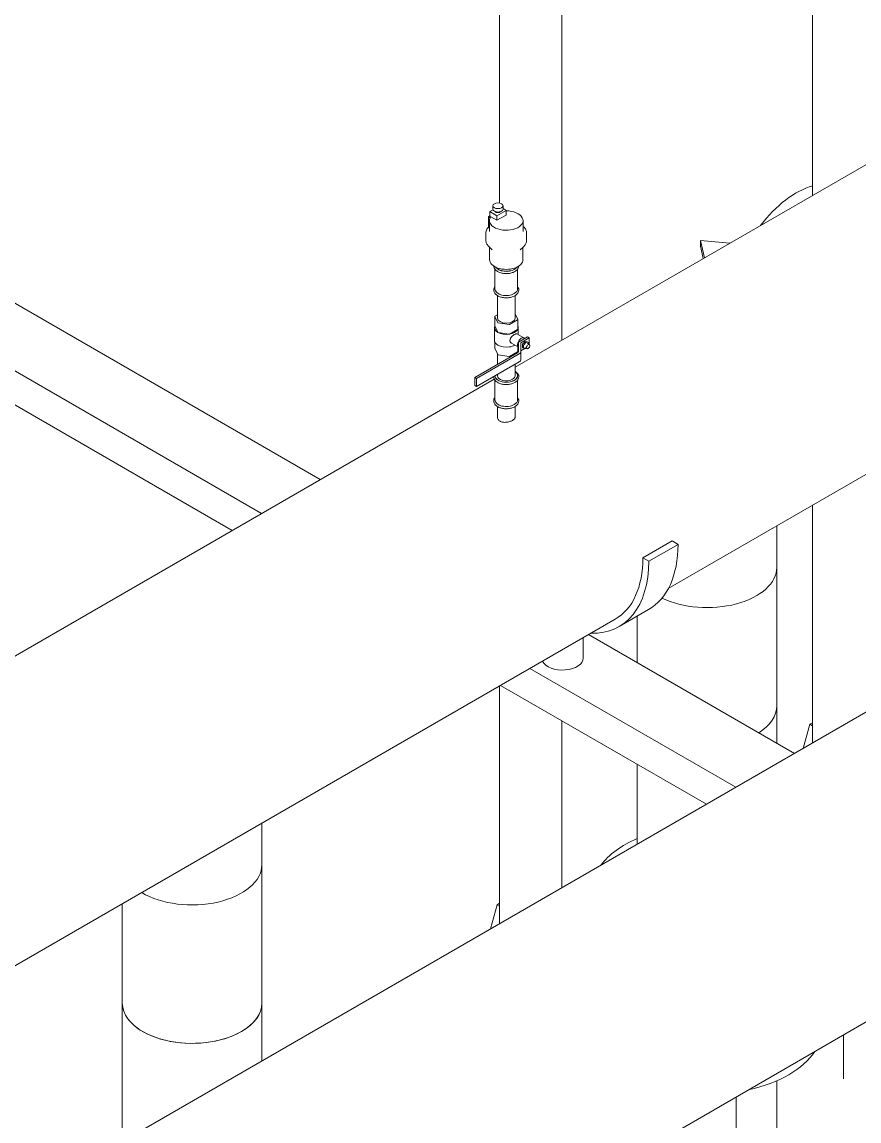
# Model space of a CAD drawing. Header units: millimetres. Extents: x -312439 to 477422, y -331570 to 212570.
# Drawn here: x 346660 to 347897, y 64454 to 66078 of the extents above; entities that cross this region are included whole.
import ezdxf

# ---------------------------------------------------------------- set-up
doc = ezdxf.new("R2010")
doc.units = ezdxf.units.MM

msp = doc.modelspace()

# ---------------------------------------------------------------- linework, layer by layer
at = {"color": 0, "linetype": 'Continuous', "lineweight": 0, "extrusion": (-5.55112e-17, 0.816497, 0.57735)}
for p, q in [((347388.307, 65568.178), (349279.511, 66660.065)), ((347365.465, 66401.724), (347365.465, 65810.779)), ((347457.333, 66348.684), (347457.333, 65608.03)), ((347827.698, 66134.854), (347827.698, 65821.86)), ((347100.266, 65401.877), (346217.632, 65911.466)), ((346066.101, 63995.55), (349300.414, 65862.881)), ((347013.652, 65351.871), (346131.018, 65861.46)), ((347614.746, 65240.932), (348664.467, 65846.989)), ((346970.345, 65326.868), (346087.711, 65836.457)), ((347351.114, 65797.998), (347355.739, 65800.668)), ((347351.114, 65797.998), (347351.114, 65789.491)), ((347361.535, 65791.981), (347351.114, 65797.998)), ((347355.536, 65806.699), (347355.536, 65801.667)), ((347361.535, 65791.981), (347375.054, 65799.786)), ((347370.494, 65806.699), (347370.494, 65801.667)), ((347375.054, 65799.786), (347370.494, 65802.418)), ((347375.054, 65792.944), (347375.054, 65799.786)), ((347349.06, 65790.676), (347351.114, 65791.862)), ((347351.114, 65789.491), (347349.06, 65790.676)), ((347349.06, 65790.676), (347349.06, 65774.485)), ((347350.423, 65784.765), (347350.423, 65768.625)), ((347352.422, 65790.401), (347361.535, 65785.139)), ((347361.535, 65785.139), (347375.054, 65792.944)), ((347361.535, 65785.139), (347361.535, 65791.981)), ((347400.1, 65784.765), (347400.1, 65768.625)), ((347345.144, 65766.423), (347345.144, 65755.652)), ((347349.06, 65774.485), (347350.423, 65773.698)), ((347405.379, 65766.423), (347405.379, 65755.652)), ((347662.292, 65755.282), (347668.036, 65729.679)), ((347705.618, 65751.378), (347662.292, 65755.282)), ((347662.292, 65755.282), (347662.292, 65746.738)), ((347350.617, 65745.107), (347350.617, 65726.915)), ((347354.677, 65741.731), (347350.882, 65744.883)), ((347395.846, 65741.731), (347399.641, 65744.883)), ((347399.905, 65745.107), (347399.905, 65726.915)), ((347662.292, 65746.738), (347666.339, 65728.7)), ((347358.542, 65683.596), (347358.542, 65712.828)), ((347391.981, 65683.596), (347391.981, 65712.828)), ((347362.216, 65673.858), (347362.216, 65640.737)), ((347388.307, 65673.858), (347388.307, 65640.737)), ((347358.286, 65643.226), (347358.286, 65629.224)), ((347358.316, 65643.094), (347362.628, 65633.804)), ((347362.216, 65645.707), (347358.545, 65643.587)), ((347363.253, 65633.443), (347379.344, 65630.954)), ((347380.199, 65631.086), (347391.978, 65637.886)), ((347392.207, 65638.38), (347388.307, 65646.783)), ((347392.237, 65638.248), (347392.237, 65624.246)), ((347357.718, 65626.735), (347357.718, 65607.733)), ((347362.628, 65619.802), (347358.316, 65629.092)), ((347379.344, 65616.952), (347363.253, 65619.441)), ((347391.978, 65623.885), (347380.199, 65617.084)), ((347401.46, 65611.269), (347390.982, 65617.318)), ((347392.804, 65626.735), (347392.804, 65616.266)), ((347358.286, 65605.177), (347358.286, 65596.22)), ((347393.168, 65597.736), (347383.048, 65603.578)), ((347393.168, 65605.076), (347406.517, 65612.784)), ((347393.168, 65591.1), (347393.168, 65605.076)), ((347396.781, 65604.212), (347409.072, 65611.308)), ((347396.781, 65604.212), (347396.781, 65579.299)), ((347399.274, 65597.197), (347399.274, 65601.372)), ((347399.477, 65601.897), (347402.609, 65605.793)), ((347401.152, 65600.93), (347404.283, 65604.826)), ((347403.016, 65606.027), (347406.147, 65605.748)), ((347404.69, 65605.061), (347407.822, 65604.781)), ((347409.378, 65601.499), (347406.202, 65603.332)), ((347407.906, 65604.755), (347406.232, 65605.722)), ((347406.517, 65612.784), (347409.072, 65611.308)), ((347408.025, 65604.491), (347408.025, 65602.279)), ((347409.072, 65611.308), (347409.072, 65601.675)), ((347328.663, 65552.676), (347391.719, 65589.081)), ((347331.219, 65551.201), (347394.274, 65587.606)), ((347358.316, 65596.088), (347362.628, 65586.798)), ((347362.216, 65587.685), (347362.216, 65572.048)), ((347363.253, 65586.437), (347379.344, 65583.948)), ((347380.199, 65584.08), (347391.978, 65590.881)), ((347388.307, 65588.761), (347388.307, 65587.111)), ((347392.237, 65598.273), (347392.237, 65591.242)), ((347396.781, 65592.411), (347402.661, 65595.806)), ((347401.067, 65595.966), (347399.393, 65596.933)), ((347400.948, 65596.23), (347400.948, 65600.405)), ((347404.283, 65595.661), (347401.152, 65595.94)), ((347405.947, 65595.556), (347402.771, 65597.389)), ((347404.902, 65596.159), (347404.69, 65595.896)), ((347331.219, 65539.399), (347394.274, 65575.804)), ((347388.307, 65572.359), (347388.307, 65555.55)), ((347328.663, 65540.874), (347328.663, 65552.676)), ((347328.663, 65552.676), (347331.219, 65551.201)), ((347362.216, 65557.296), (347362.216, 65555.55)), ((347391.981, 65555.445), (347391.981, 65555.55)), ((346240.6, 64905.549), (347357.563, 65550.428)), ((347331.219, 65539.399), (347328.663, 65540.874)), ((347331.219, 65551.201), (347331.219, 65539.399)), ((347358.542, 65519.652), (347358.542, 65548.884)), ((347391.981, 65519.652), (347391.981, 65548.884)), ((346264.413, 63652.064), (349498.726, 65519.396)), ((347362.216, 65509.914), (347362.216, 65494.229)), ((347388.307, 65509.914), (347388.307, 65494.229)), ((347827.698, 65363.88), (347827.698, 65012.608)), ((347775.076, 65012.276), (347775.076, 65333.499)), ((347620.433, 65311.285), (347577.126, 65286.282)), ((347629.094, 65306.285), (347620.433, 65311.285)), ((347629.094, 65306.285), (347585.787, 65281.281)), ((347577.126, 65286.282), (347585.787, 65281.281)), ((346484.515, 64588.393), (347536.054, 65195.5)), ((347585.486, 65209.895), (347542.179, 65184.892)), ((347568.925, 65200.333), (347568.925, 65131.297)), ((347489.175, 65138.213), (347489.175, 65168.434)), ((347801.099, 64997.251), (347496.888, 65172.887)), ((347714.485, 64947.245), (347410.275, 65122.881)), ((347671.179, 64922.242), (347366.968, 65097.878)), ((347365.465, 65097.01), (347365.465, 64745.738)), ((347457.333, 65045.705), (347457.333, 64798.778)), ((347814.121, 65004.77), (347823.829, 65040.461)), ((347827.698, 65042.695), (347823.829, 65040.461)), ((347823.829, 65040.461), (347827.698, 65038.227)), ((347568.925, 64863.205), (347568.925, 64981.278)), ((347014.025, 64542.834), (347014.025, 64894.106)), ((346807.874, 64423.813), (346807.874, 64775.085)), ((347351.889, 64737.9), (347361.596, 64773.591)), ((347365.465, 64775.825), (347361.596, 64773.591)), ((347361.596, 64773.591), (347365.465, 64771.357)), ((347873.631, 64581.147), (347873.631, 64516.645)), ((347775.076, 64420.619), (347775.076, 64513.569)), ((347714.858, 64489.48), (347714.858, 64428.294))]:
    msp.add_line(p, q, dxfattribs=at)
at = {"color": 0, "linetype": 'Continuous', "lineweight": 0}
for centre, major_axis, start_param, end_param in [((347803.727, 65711.042), (70.126, 121.461), 0.54127636, 1.34611615), ((347375.261, 65784.765), (24.838, 0), 2.73769327, 7.86235498), ((347363.015, 65801.667), (7.479, 0), 3.14159265, 6.28318531), ((347362.863, 65798.765), (3.966, 0), 3.49441419, 5.86999607), ((347375.261, 65726.915), (24.644, 0), 3.14159265, 6.28318531), ((347375.261, 65719.388), (16.72, 0), 3.51203968, 5.49778714), ((347375.261, 65719.494), (16.72, 0), 3.52948655, 5.49778714), ((347375.261, 65719.388), (16.72, 0), 5.49778714, 5.91273828), ((347375.261, 65719.494), (16.72, 0), 5.49778714, 5.89529141), ((347375.261, 65683.596), (16.72, 0), 3.14159265, 5.49778714), ((347375.261, 65683.596), (16.72, 0), 5.49778714, 6.28318531), ((347359.171, 65643.226), (-0.885, 0), 5.49778714, 6.54498469), ((347375.261, 65640.737), (-13.045, 0), 0, 3.14159265), ((347363.482, 65633.936), (-0.885, 0), 0.26179939, 1.30899694), ((347391.352, 65638.248), (0.885, 0), 5.49778714, 6.54498469), ((347375.261, 65626.735), (17.543, 0), 2.88651781, 3.92699082), ((347359.171, 65629.224), (-0.885, 0), 0, 0.26179939), ((347363.482, 65619.934), (-0.885, 0), 0.26179939, 0.78539816), ((347375.261, 65626.735), (17.543, 0), 3.92699082, 4.97418837), ((347363.482, 65619.934), (-0.885, 0), 0.78539816, 1.30899694), ((347379.573, 65631.447), (0.885, 0), 4.45058959, 5.49778714), ((347375.261, 65626.735), (17.543, 0), 4.97418837, 6.02138592), ((347391.352, 65624.246), (0.885, 0), 5.49778714, 6.02138592), ((347375.261, 65626.735), (17.543, 0), 6.02138592, 6.53826015), ((347391.352, 65624.246), (0.885, 0), 6.02138592, 6.28318531), ((347375.261, 65607.733), (17.543, 0), 3.14159265, 3.92699082), ((347379.573, 65617.445), (-0.885, 0), 1.30899694, 1.83259571), ((347379.573, 65617.445), (-0.885, 0), 1.83259571, 2.35619449), ((347397.493, 65604.399), (-3.967, -6.87), 3.92699082, 6.18802216), ((347397.493, 65604.399), (-3.967, -6.87), 2.86852535, 3.92699082), ((347399.681, 65601.607), (-0.288, -0.498), 4.45058959, 5.49778714), ((347401.355, 65600.64), (0.288, 0.498), 1.30899694, 2.35619449), ((347402.812, 65605.503), (0.288, 0.498), 0.26179939, 1.30899694), ((347404.487, 65604.536), (0.288, 0.498), 0.26179939, 1.30899694), ((347405.944, 65605.223), (0.288, 0.498), 0, 0.26179939), ((347407.619, 65604.257), (0.288, 0.498), 5.49778714, 6.54498469), ((347359.171, 65596.22), (-0.885, 0), 0, 0.26179939), ((347363.482, 65586.93), (-0.885, 0), 0.26179939, 1.30899694), ((347375.261, 65607.733), (17.543, 0), 3.92699082, 4.97418837), ((347375.261, 65607.733), (17.543, 0), 4.97418837, 5.52158694), ((347388.222, 65591.1), (4.946, 0), 5.49778714, 6.28318531), ((347391.352, 65591.242), (0.885, 0), 5.49778714, 6.28318531), ((347388.222, 65591.1), (8.559, 0), 5.49778714, 6.28318531), ((347399.681, 65597.432), (-0.288, -0.498), 5.49778714, 6.28318531), ((347401.355, 65596.465), (-0.288, -0.498), 5.49778714, 6.54498469), ((347404.487, 65596.185), (-0.288, -0.498), 0.26179939, 1.30899694), ((347379.573, 65584.441), (0.885, 0), 4.45058959, 5.49778714), ((347388.222, 65579.299), (8.559, 0), 5.49778714, 6.28318531), ((347375.261, 65555.445), (16.72, 0), 3.16923198, 5.49778714), ((347375.261, 65555.55), (16.72, 0), 3.17985311, 5.49778714), ((347375.261, 65555.55), (13.045, 0), 3.14159265, 5.49778714), ((347375.261, 65555.55), (13.045, 0), 5.49778714, 6.28318531), ((347375.261, 65555.55), (16.72, 0), 5.49778714, 6.95896453), ((347375.261, 65555.445), (16.72, 0), 5.49778714, 6.28318531), ((347375.261, 65519.652), (16.72, 0), 3.14159265, 5.49778714), ((347375.261, 65519.652), (16.72, 0), 5.49778714, 6.28318531), ((347480.206, 65392.245), (105.28, -182.351), 0, 0.78539816), ((347436.899, 65367.242), (-105.28, 182.351), 2.79882073, 3.92699082), ((347436.899, 65367.242), (99.156, -171.743), 0, 0.78539816), ((347672, 65272.313), (-103.075, 0), 0.86815807, 3.14159265), ((347458.552, 65138.213), (30.622, 0), 3.4015979, 6.28318531), ((347672, 65067.713), (-103.075, 0), 2.40461271, 3.14159265), ((347672, 64793.078), (170.874, 0), 2.21833582, 2.73478989), ((346910.95, 64832.921), (-103.075, 0), 0.76549832, 3.14159265), ((346910.95, 64628.32), (-103.075, 0), 0, 2.35619449), ((346910.95, 64628.32), (-103.075, 0), 0, 3.14159265), ((346910.95, 64628.32), (-103.075, 0), 2.35619449, 3.14159265), ((347672, 64592.253), (-170.874, 0), 1.93840056, 2.77398842)]:
    msp.add_ellipse(centre, major_axis=major_axis, ratio=0.57735027, start_param=start_param, end_param=end_param, dxfattribs=at)
for centre, major_axis in [((347363.015, 65806.699), (7.479, 0)), ((347407.662, 65598.527), (1.715, 2.971))]:
    msp.add_ellipse(centre, major_axis=major_axis, ratio=0.57735027, dxfattribs=at)
for points, knots in [([(347345.144, 65766.423), (347345.144, 65768.278), (347345.645, 65770.131), (347347.236, 65773.018), (347348.061, 65774.116), (347349.06, 65775.149)], [3.926990817, 3.926990817, 3.926990817, 3.926990817, 4.234951771, 4.234951771, 4.436418805, 4.436418805, 4.436418805, 4.436418805]), ([(347400.1, 65776.426), (347400.181, 65776.357), (347400.262, 65776.287), (347402.133, 65774.639), (347403.497, 65772.88), (347405.028, 65769.531), (347405.379, 65767.978), (347405.379, 65766.423)], [6.473770927, 6.473770927, 6.473770927, 6.473770927, 6.488155341, 6.488155341, 6.810484947, 6.810484947, 7.068583471, 7.068583471, 7.068583471, 7.068583471]), ([(347350.882, 65744.883), (347350.167, 65745.477), (347349.509, 65746.101), (347348.316, 65747.405), (347347.781, 65748.085), (347346.848, 65749.496), (347346.451, 65750.227), (347345.806, 65751.729), (347345.559, 65752.499), (347345.228, 65754.064), (347345.144, 65754.858), (347345.144, 65755.652)], [3.319513186, 3.319513186, 3.319513186, 3.319513186, 3.441008712, 3.441008712, 3.562504238, 3.562504238, 3.683999765, 3.683999765, 3.805495291, 3.805495291, 3.926990817, 3.926990817, 3.926990817, 3.926990817]), ([(347405.379, 65755.652), (347405.379, 65754.858), (347405.295, 65754.064), (347404.964, 65752.499), (347404.717, 65751.729), (347404.072, 65750.227), (347403.675, 65749.496), (347402.742, 65748.085), (347402.207, 65747.405), (347401.014, 65746.101), (347400.356, 65745.477), (347399.641, 65744.883)], [0.785398163, 0.785398163, 0.785398163, 0.785398163, 0.90689369, 0.90689369, 1.028389216, 1.028389216, 1.149884742, 1.149884742, 1.271380268, 1.271380268, 1.392875794, 1.392875794, 1.392875794, 1.392875794]), ([(347356.712, 65717.548), (347356.752, 65716.688), (347356.943, 65715.835), (347357.732, 65713.868), (347358.465, 65712.8), (347360.449, 65710.776), (347361.755, 65709.847), (347364.793, 65708.272), (347366.54, 65707.639), (347370.252, 65706.746), (347372.216, 65706.485), (347376.17, 65706.348), (347378.158, 65706.47), (347381.983, 65707.09), (347383.819, 65707.587), (347387.169, 65708.931), (347388.682, 65709.78), (347391.197, 65711.785), (347392.209, 65712.94), (347393.434, 65715.271), (347393.758, 65716.401), (347393.811, 65717.548)], [2.38274082, 2.38274082, 2.38274082, 2.38274082, 2.58394307, 2.58394307, 2.87101681, 2.87101681, 3.19531833, 3.19531833, 3.53223643, 3.53223643, 3.86715226, 3.86715226, 4.20030832, 4.20030832, 4.53432056, 4.53432056, 4.87096443, 4.87096443, 5.20308943, 5.20308943, 5.47124081, 5.47124081, 5.47124081, 5.47124081]), ([(347358.542, 65687.156), (347358.339, 65686.894), (347358.151, 65686.625), (347357.264, 65685.208), (347356.82, 65683.94), (347356.639, 65681.488), (347356.831, 65680.321), (347357.732, 65678.075), (347358.465, 65677.007), (347360.449, 65674.983), (347361.755, 65674.054), (347364.793, 65672.479), (347366.54, 65671.846), (347370.252, 65670.953), (347372.216, 65670.692), (347376.17, 65670.555), (347378.158, 65670.678), (347381.983, 65671.297), (347383.819, 65671.794), (347387.169, 65673.138), (347388.682, 65673.987), (347391.197, 65675.992), (347392.209, 65677.147), (347393.492, 65679.588), (347393.823, 65680.85), (347393.815, 65683.273), (347393.536, 65684.421), (347392.742, 65686.067), (347392.391, 65686.626), (347391.981, 65687.156)], [1.93617146, 1.93617146, 1.93617146, 1.93617146, 2.00952366, 2.00952366, 2.31354774, 2.31354774, 2.58394307, 2.58394307, 2.87101681, 2.87101681, 3.19531833, 3.19531833, 3.53223643, 3.53223643, 3.86715226, 3.86715226, 4.20030832, 4.20030832, 4.53432056, 4.53432056, 4.87096443, 4.87096443, 5.20308943, 5.20308943, 5.49960063, 5.49960063, 5.76931504, 5.76931504, 5.91781017, 5.91781017, 5.91781017, 5.91781017]), ([(347390.982, 65617.318), (347390.819, 65617.412), (347390.626, 65617.47), (347390.177, 65617.501), (347389.921, 65617.475), (347389.354, 65617.338), (347389.041, 65617.229), (347388.376, 65616.937), (347388.024, 65616.756), (347387.309, 65616.343), (347386.925, 65616.099), (347386.131, 65615.549), (347385.721, 65615.241), (347384.91, 65614.581), (347384.507, 65614.228), (347383.741, 65613.495), (347383.377, 65613.116), (347382.719, 65612.359), (347382.4, 65611.954), (347381.825, 65611.112), (347381.568, 65610.675), (347381.148, 65609.789), (347380.985, 65609.34), (347380.769, 65608.456), (347380.716, 65608.021), (347380.716, 65607.194), (347380.769, 65606.778), (347380.985, 65605.978), (347381.148, 65605.594), (347381.568, 65604.888), (347381.825, 65604.566), (347382.4, 65604.006), (347382.719, 65603.768), (347383.048, 65603.578)], [4.9629658, 4.9629658, 4.9629658, 4.9629658, 6.2015565, 6.2015565, 7.4401472, 7.4401472, 8.6787379, 8.6787379, 9.9173286, 9.9173286, 11.1559193, 11.1559193, 12.39451, 12.39451, 13.63310071, 13.63310071, 14.87169141, 14.87169141, 16.11243286, 16.11243286, 17.3531743, 17.3531743, 18.59391575, 18.59391575, 19.8346572, 19.8346572, 21.07539865, 21.07539865, 22.3161401, 22.3161401, 23.55688155, 23.55688155, 24.797623, 24.797623, 24.797623, 24.797623]), ([(347356.706, 65554.114), (347356.683, 65553.084), (347356.879, 65552.051), (347357.732, 65549.924), (347358.465, 65548.856), (347360.449, 65546.832), (347361.755, 65545.903), (347364.793, 65544.328), (347366.54, 65543.695), (347370.252, 65542.802), (347372.216, 65542.541), (347376.17, 65542.404), (347378.158, 65542.527), (347381.983, 65543.146), (347383.819, 65543.643), (347387.169, 65544.987), (347388.682, 65545.836), (347391.197, 65547.841), (347392.209, 65548.996), (347393.492, 65551.437), (347393.823, 65552.699), (347393.815, 65555.122), (347393.536, 65556.27), (347392.467, 65558.485), (347391.644, 65559.538), (347389.936, 65561.095), (347389.158, 65561.667), (347388.307, 65562.182)], [2.34294442, 2.34294442, 2.34294442, 2.34294442, 2.58394307, 2.58394307, 2.87101681, 2.87101681, 3.19531833, 3.19531833, 3.53223643, 3.53223643, 3.86715226, 3.86715226, 4.20030832, 4.20030832, 4.53432056, 4.53432056, 4.87096443, 4.87096443, 5.20308943, 5.20308943, 5.49960063, 5.49960063, 5.76931504, 5.76931504, 6.06248419, 6.06248419, 6.25994435, 6.25994435, 6.25994435, 6.25994435]), ([(347358.542, 65523.212), (347358.339, 65522.95), (347358.151, 65522.682), (347357.264, 65521.264), (347356.82, 65519.996), (347356.639, 65517.544), (347356.831, 65516.377), (347357.732, 65514.131), (347358.465, 65513.063), (347360.449, 65511.039), (347361.755, 65510.11), (347364.793, 65508.535), (347366.54, 65507.902), (347370.252, 65507.009), (347372.216, 65506.748), (347376.17, 65506.611), (347378.158, 65506.734), (347381.983, 65507.353), (347383.819, 65507.85), (347387.169, 65509.194), (347388.682, 65510.043), (347391.197, 65512.048), (347392.209, 65513.203), (347393.492, 65515.644), (347393.823, 65516.906), (347393.815, 65519.329), (347393.536, 65520.477), (347392.742, 65522.123), (347392.391, 65522.682), (347391.981, 65523.212)], [1.93617146, 1.93617146, 1.93617146, 1.93617146, 2.00952366, 2.00952366, 2.31354774, 2.31354774, 2.58394307, 2.58394307, 2.87101681, 2.87101681, 3.19531833, 3.19531833, 3.53223643, 3.53223643, 3.86715226, 3.86715226, 4.20030832, 4.20030832, 4.53432056, 4.53432056, 4.87096443, 4.87096443, 5.20308943, 5.20308943, 5.49960063, 5.49960063, 5.76931504, 5.76931504, 5.91781017, 5.91781017, 5.91781017, 5.91781017]), ([(347362.216, 65494.229), (347362.216, 65493.676), (347362.294, 65493.104), (347362.623, 65491.975), (347362.873, 65491.418), (347363.538, 65490.366), (347363.952, 65489.872), (347364.911, 65488.982), (347365.456, 65488.587), (347366.037, 65488.251)], [56.40051599, 56.40051599, 56.40051599, 56.40051599, 58.41495524, 58.41495524, 60.42939449, 60.42939449, 62.44383373, 62.44383373, 64.45827298, 64.45827298, 64.45827298, 64.45827298]), ([(347366.037, 65488.251), (347366.619, 65487.915), (347367.275, 65487.617), (347368.703, 65487.129), (347369.475, 65486.939), (347371.082, 65486.679), (347371.919, 65486.608), (347373.6, 65486.577), (347374.445, 65486.616), (347376.078, 65486.778), (347376.923, 65486.907), (347378.604, 65487.253), (347379.441, 65487.471), (347381.048, 65487.975), (347381.82, 65488.262), (347383.248, 65488.88), (347383.904, 65489.21), (347385.067, 65489.881), (347385.612, 65490.245), (347386.571, 65491.006), (347386.985, 65491.403), (347387.649, 65492.21), (347387.9, 65492.62), (347388.229, 65493.434), (347388.307, 65493.838), (347388.307, 65494.229)], [0, 0, 0, 0, 2.01443925, 2.01443925, 4.0288785, 4.0288785, 6.04331774, 6.04331774, 8.05775699, 8.05775699, 10.07195981, 10.07195981, 12.08616262, 12.08616262, 14.10036543, 14.10036543, 16.11456825, 16.11456825, 18.12877106, 18.12877106, 20.14297387, 20.14297387, 22.15717669, 22.15717669, 24.1713795, 24.1713795, 24.1713795, 24.1713795])]:
    msp.add_open_spline(points, degree=3, knots=knots, dxfattribs=at)

doc.saveas('drawing.dxf')
